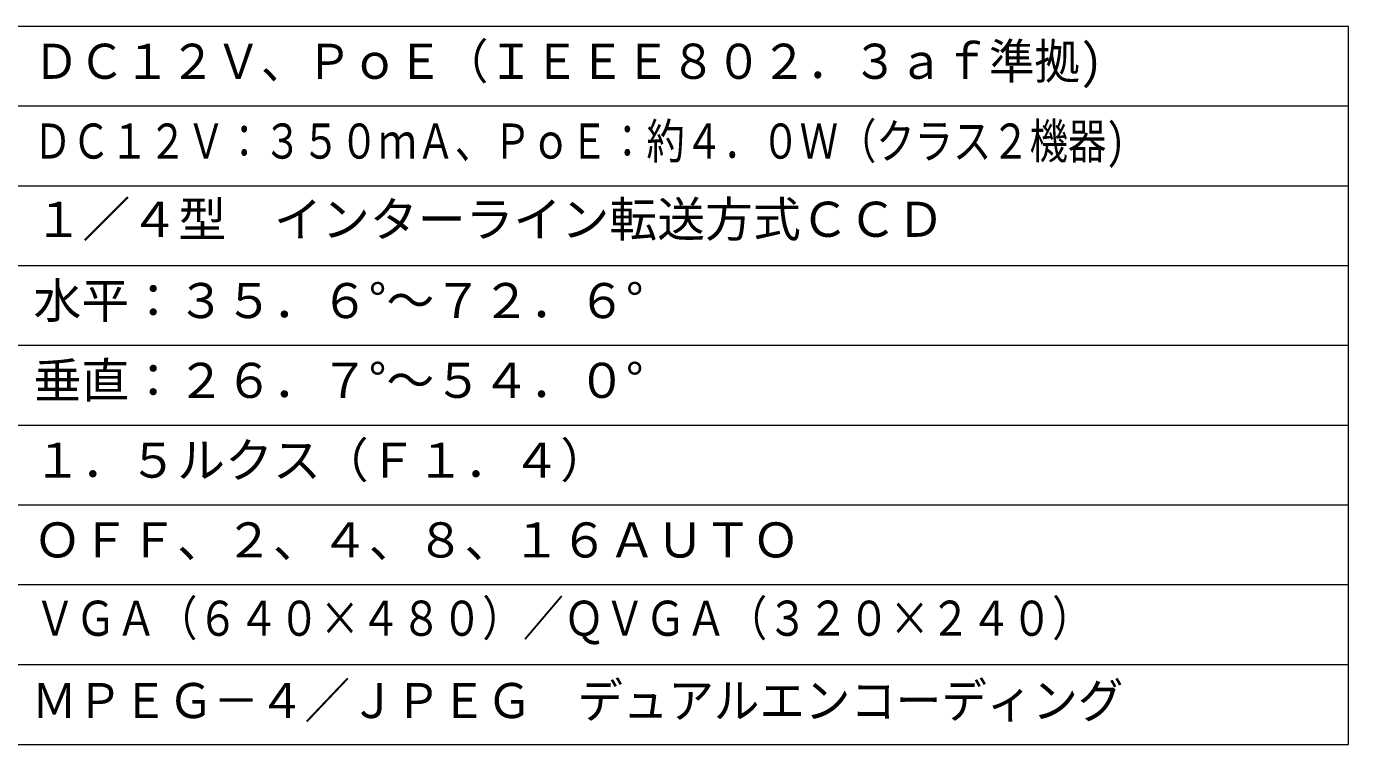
# Model space of a CAD drawing. Units: millimetres, scale not verified. Extents: x -63 to 62, y -57 to 57.
# Drawn here: x -20.3 to 62.5, y -56.5 to -11.5 of the extents above; entities that cross this region are included whole.
import ezdxf
from ezdxf.enums import TextEntityAlignment as Align

# ---------------------------------------------------------------- set-up
doc = ezdxf.new("R2010")
doc.units = ezdxf.units.MM
doc.header["$LTSCALE"] = 0.125
doc.layers.add('0-1_WAKU', color=1, linetype='Continuous', lineweight=18)
doc.layers.add('0-2_MOJI1', color=7, linetype='Continuous')
doc.styles.add('ＭＳ ゴシック', font='')
doc.styles.get('ＭＳ ゴシック').set_extended_font_data('MS Gothic')

msp = doc.modelspace()

# ---------------------------------------------------------------- linework, layer by layer
at = {"layer": '0-1_WAKU', "color": 4}
for p, q in [((62.4951, -11.5036), (-62.5049, -11.5036)), ((62.4951, -56.5036), (62.4951, -11.5036)), ((-62.5049, -56.5036), (62.4951, -56.5036))]:
    msp.add_line(p, q, dxfattribs=at)
at = {"layer": '0-1_WAKU'}
for p, q in [((62.4951, -16.5036), (-62.5049, -16.5036)), ((62.4951, -21.5036), (-62.5049, -21.5036)), ((62.4951, -26.5036), (-62.5049, -26.5036)), ((62.4951, -31.5036), (-62.5049, -31.5036)), ((62.4951, -36.5036), (-62.5049, -36.5036)), ((62.4951, -41.5036), (-62.5049, -41.5036)), ((62.4951, -46.5036), (-62.5049, -46.5036)), ((62.4951, -51.5036), (-62.5049, -51.5036))]:
    msp.add_line(p, q, dxfattribs=at)

# ---------------------------------------------------------------- texts
at = {"layer": '0-2_MOJI1', "style": 'ＭＳ ゴシック'}
for s, width, p in [('ＤＣ１２Ｖ、ＰｏＥ（ＩＥＥＥ８０２．３ａｆ準拠)', 0.95, (-19.8687, -15.4473)), ('ＤＣ１２Ｖ：３５０ｍＡ、ＰｏＥ：約４．０Ｗ（クラス２機器)', 0.8, (-19.8687, -20.4473)), ('ＶＧＡ（６４０×４８０）／ＱＶＧＡ（３２０×２４０）', 0.85, (-19.7993, -50.3477)), ('ＭＰＥＧ－４／ＪＰＥＧ  デュアルエンコーディング', 0.95, (-19.9906, -55.5036))]:
    msp.add_text(s, height=2.199, dxfattribs=dict(at, width=width)).set_placement(p, align=Align.BOTTOM_LEFT)
for s, p in [('１／４型\u3000インターライン転送方式ＣＣＤ', (-19.7993, -25.3477)), ('水平：３５．６°～７２．６°', (-19.8687, -30.4405)), ('垂直：２６．７°～５４．０°', (-19.8687, -35.4405)), ('１．５ルクス（Ｆ１．４）', (-19.8687, -40.4405)), ('ＯＦＦ、２、４、８、１６ＡＵＴＯ', (-19.8687, -45.4405))]:
    msp.add_text(s, height=2.199, dxfattribs=at).set_placement(p, align=Align.BOTTOM_LEFT)

doc.saveas('drawing.dxf')
